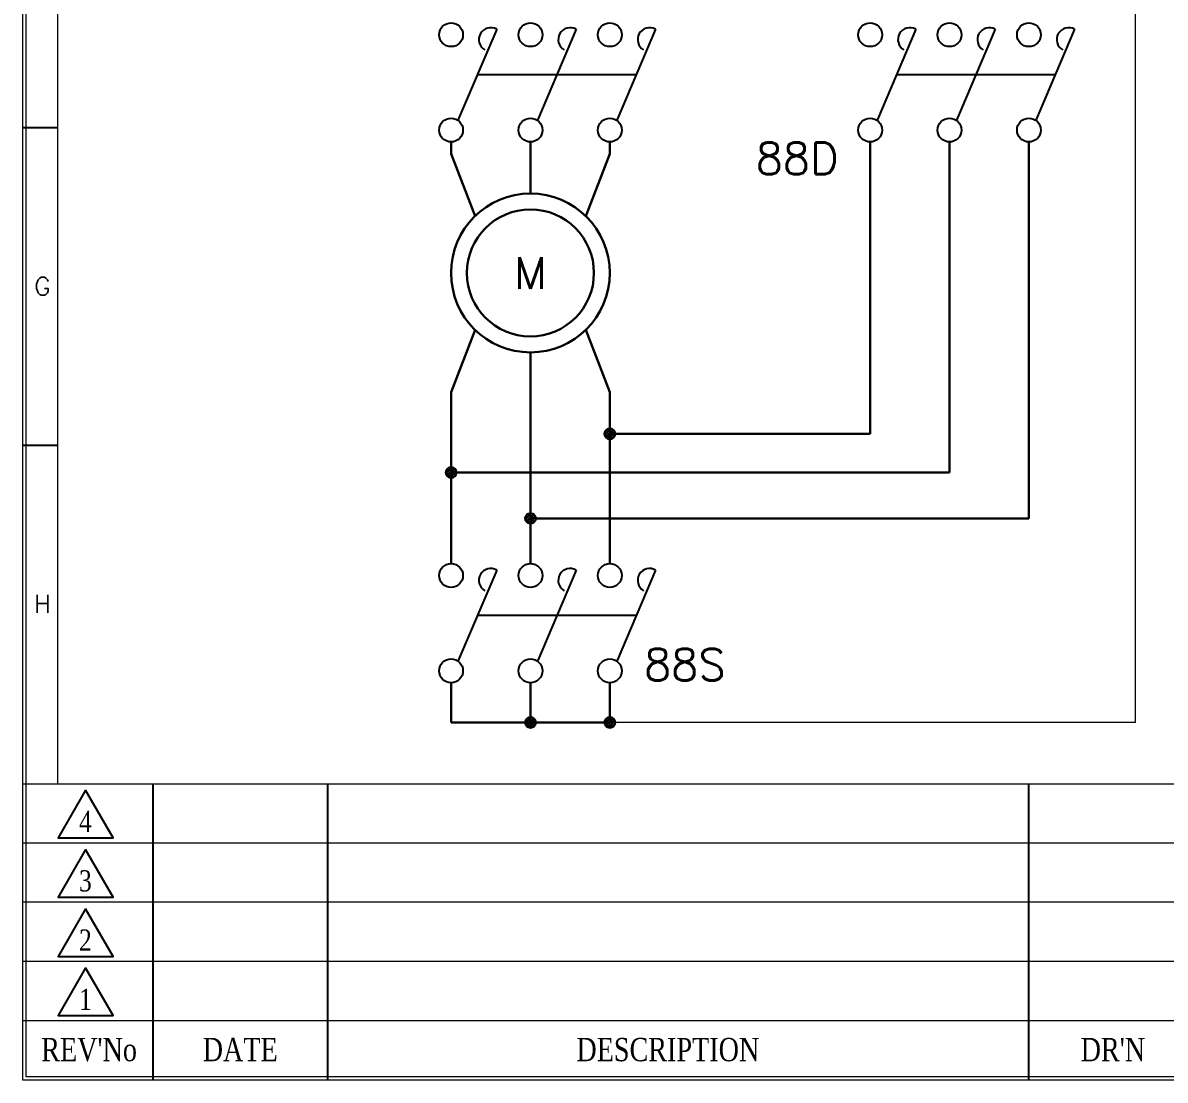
# Model space of a CAD drawing. Header units: millimetres. Extents: x 107 to 2900, y 85 to 3996.
# Drawn here: x 924.1 to 1157.2, y 2639.8 to 2855.5 of the extents above; entities that cross this region are included whole.
import ezdxf
from ezdxf.enums import TextEntityAlignment as Align
from ezdxf.lldxf.tags import DXFTag

# ---------------------------------------------------------------- set-up
doc = ezdxf.new("R2010")
doc.units = ezdxf.units.MM
for name, color, linetype in [('1', 1, 'CENTER'), ('10', 1, 'Continuous'), ('20', 2, 'Continuous'), ('30', 3, 'Continuous'), ('40', 4, 'Continuous'), ('70', 7, 'Continuous')]:
    doc.layers.add(name, color=color, linetype=linetype)
doc.styles.add('SIMPLEX', font='SIMPLEX')
doc.styles.add('SS', font='batang.ttc', dxfattribs={"width": 0.8})
tags = doc.linetypes.add('CENTER', pattern=[2, 1.25, -0.25, 0.25, -0.25]).pattern_tags.tags
tags[10:11] = [DXFTag(74, 4), DXFTag(75, 0), DXFTag(340, '0'), DXFTag(46, 1.0), DXFTag(50, 0.0), DXFTag(44, 0.0), DXFTag(45, 0.0)]
tags[8:9] = [DXFTag(74, 4), DXFTag(75, 0), DXFTag(340, '0'), DXFTag(46, 1.0), DXFTag(50, 0.0), DXFTag(44, 0.0), DXFTag(45, 0.0)]
tags[6:7] = [DXFTag(74, 4), DXFTag(75, 0), DXFTag(340, '0'), DXFTag(46, 1.0), DXFTag(50, 0.0), DXFTag(44, 0.0), DXFTag(45, 0.0)]
tags[4:5] = [DXFTag(74, 4), DXFTag(75, 0), DXFTag(340, '0'), DXFTag(46, 1.0), DXFTag(50, 0.0), DXFTag(44, 0.0), DXFTag(45, 0.0)]

msp = doc.modelspace()

# ---------------------------------------------------------------- hatches: boundary and pattern name
at = {"layer": '70', "lineweight": 30}
h = msp.add_hatch(dxfattribs=at)
h.set_pattern_fill('ANSI33', color=0, scale=2.15937, style=0)
h.set_pattern_definition([(45, (2783.932, 2183.2622), (-0.38172635, 0.38172635), []), (45, (2784.3137, 2183.2622), (-0.38172635, 0.38172635), [0.26992129, -0.13496065])])
h.paths.add_polyline_path([(1043.894, 2772.692, 0.4142136), (1042.815, 2771.612, 0.4142136), (1043.894, 2770.532)])
h.paths.add_polyline_path([(1043.894, 2772.692), (1043.894, 2771.612), (1044.974, 2771.612, 0.4142136)])
h.paths.add_polyline_path([(1044.974, 2771.612), (1043.894, 2771.612), (1043.894, 2770.532, 0.4142136)])
h = msp.add_hatch(dxfattribs=at)
h.set_pattern_fill('ANSI33', color=0, scale=2.15937, style=0)
h.set_pattern_definition([(45, (2751.54143, 2175.3811), (-0.38172635, 0.38172635), []), (45, (2751.92316, 2175.3811), (-0.38172635, 0.38172635), [0.26992129, -0.13496065])])
h.paths.add_polyline_path([(1011.504, 2764.81, 0.4142136), (1010.424, 2763.731, 0.4142136), (1011.504, 2762.651)])
h.paths.add_polyline_path([(1011.504, 2764.81), (1011.504, 2763.731), (1012.584, 2763.731, 0.4142136)])
h.paths.add_polyline_path([(1012.584, 2763.731), (1011.504, 2763.731), (1011.504, 2762.651, 0.4142136)])
at = {"layer": '70'}
h = msp.add_hatch(dxfattribs=at)
h.set_pattern_fill('ANSI33', color=0, scale=2.15937, style=0)
h.set_pattern_definition([(45, (2767.7367, 2166.0117), (-0.38172635, 0.38172635), []), (45, (2768.11843, 2166.0117), (-0.38172635, 0.38172635), [0.26992129, -0.13496065])])
h.paths.add_polyline_path([(1027.699, 2755.441, 0.4142136), (1026.619, 2754.361, 0.4142136), (1027.699, 2753.282)])
h.paths.add_polyline_path([(1027.699, 2755.441), (1027.699, 2754.361), (1028.779, 2754.361, 0.4142136)])
h.paths.add_polyline_path([(1028.779, 2754.361), (1027.699, 2754.361), (1027.699, 2753.282, 0.4142136)])
at = {"layer": '70', "lineweight": 30}
h = msp.add_hatch(dxfattribs=at)
h.set_pattern_fill('ANSI33', color=0, scale=2.15937, style=0)
h.set_pattern_definition([(45, (2767.7367, 2124.38826), (-0.38172635, 0.38172635), []), (45, (2768.11843, 2124.38826), (-0.38172635, 0.38172635), [0.26992129, -0.13496065])])
h.paths.add_polyline_path([(1027.699, 2713.818, 0.4142136), (1026.619, 2712.738, 0.4142136), (1027.699, 2711.658)])
h.paths.add_polyline_path([(1027.699, 2713.818), (1027.699, 2712.738), (1028.779, 2712.738, 0.4142136)])
h.paths.add_polyline_path([(1028.779, 2712.738), (1027.699, 2712.738), (1027.699, 2711.658, 0.4142136)])
h = msp.add_hatch(dxfattribs=at)
h.set_pattern_fill('ANSI33', color=0, scale=2.15937, style=0)
h.set_pattern_definition([(45, (2783.932, 2124.38826), (-0.38172635, 0.38172635), []), (45, (2784.3137, 2124.38826), (-0.38172635, 0.38172635), [0.26992129, -0.13496065])])
h.paths.add_polyline_path([(1043.894, 2713.818, 0.4142136), (1042.815, 2712.738, 0.4142136), (1043.894, 2711.658)])
h.paths.add_polyline_path([(1043.894, 2713.818), (1043.894, 2712.738), (1044.974, 2712.738, 0.4142136)])
h.paths.add_polyline_path([(1044.974, 2712.738), (1043.894, 2712.738), (1043.894, 2711.658, 0.4142136)])

# ---------------------------------------------------------------- linework, layer by layer
at = {"color": 0, "linetype": 'Continuous'}
for p, q in [((1016.899, 2844.933), (1049.154, 2844.933)), ((1102.389, 2844.933), (1134.644, 2844.933)), ((1016.899, 2734.604), (1049.154, 2734.604))]:
    msp.add_line(p, q, dxfattribs=at)
at = {"color": 0, "lineweight": 30}
for p, q in [((1011.504, 2831.164), (1011.504, 2828.725)), ((1027.699, 2831.164), (1027.699, 2820.628)), ((1043.894, 2831.164), (1043.894, 2828.725)), ((1011.504, 2828.725), (1016.403, 2816.038)), ((1043.894, 2828.725), (1038.995, 2816.038)), ((1011.504, 2780.139), (1016.403, 2792.827)), ((1043.894, 2780.139), (1038.995, 2792.827)), ((1027.699, 2745.128), (1027.699, 2788.237)), ((1011.504, 2745.128), (1011.504, 2780.139)), ((1043.894, 2745.128), (1043.894, 2780.139)), ((1043.894, 2771.612), (1096.994, 2771.612)), ((1113.189, 2763.731), (1011.504, 2763.731)), ((1027.699, 2754.361), (1129.385, 2754.361)), ((1011.504, 2720.836), (1011.504, 2712.738)), ((1027.699, 2712.738), (1027.699, 2720.836)), ((1043.894, 2720.836), (1043.894, 2712.738)), ((1043.894, 2712.738), (1011.504, 2712.738))]:
    msp.add_line(p, q, dxfattribs=at)
at = {"color": 1, "lineweight": 15}
msp.add_line((1151.127, 2712.738), (1043.894, 2712.738), dxfattribs=at)
at = {"color": 0, "lineweight": 30}
for radius in [16.195, 12.956]:
    msp.add_circle((1027.699, 2804.432), radius, dxfattribs=at)
at = {"layer": '1', "color": 0}
for p, q in [((1020.816, 2854.147), (1012.981, 2835.718)), ((1037.011, 2854.147), (1029.177, 2835.718)), ((1053.207, 2854.147), (1045.372, 2835.718)), ((1106.306, 2854.147), (1098.472, 2835.718)), ((1122.502, 2854.147), (1114.667, 2835.718)), ((1138.697, 2854.147), (1130.862, 2835.718)), ((1020.816, 2743.819), (1012.981, 2725.39)), ((1037.011, 2743.819), (1029.177, 2725.39)), ((1053.207, 2743.819), (1045.372, 2725.39))]:
    msp.add_line(p, q, dxfattribs=at)
for centre in [(1011.504, 2853.028), (1027.699, 2853.028), (1043.894, 2853.028), (1096.994, 2853.028), (1113.189, 2853.028), (1129.385, 2853.028), (1011.504, 2833.593), (1027.699, 2833.593), (1043.894, 2833.593), (1096.994, 2833.593), (1113.189, 2833.593), (1129.385, 2833.593), (1011.504, 2742.699), (1027.699, 2742.699), (1043.894, 2742.699), (1011.504, 2723.265), (1027.699, 2723.265), (1043.894, 2723.265)]:
    msp.add_circle(centre, 2.429, dxfattribs=at)
for centre in [(1019.601, 2852.043), (1035.797, 2852.043), (1051.992, 2852.043), (1105.092, 2852.043), (1121.287, 2852.043), (1137.482, 2852.043), (1019.601, 2741.715), (1035.797, 2741.715), (1051.992, 2741.715)]:
    msp.add_arc(centre, 2.429, 60, 240, dxfattribs=at)
at = {"layer": '10', "color": 0}
for points in [[(936.937, 2698.92), (931.326, 2689.203), (942.547, 2689.203)], [(936.937, 2686.828), (931.326, 2677.111), (942.547, 2677.111)], [(936.937, 2674.736), (931.326, 2665.018), (942.547, 2665.018)], [(936.937, 2662.643), (931.326, 2652.926), (942.547, 2652.926)]]:
    msp.add_lwpolyline(points, close=True, dxfattribs=at)
at = {"layer": '20', "color": 0, "lineweight": 13}
msp.add_lwpolyline([(931.272, 2700.224), (931.272, 3215.666), (1737.581, 3215.666), (1737.581, 2700.224)], dxfattribs=at)
at = {"layer": '30', "color": 0}
for p, q in [((924.146, 2834.105), (931.272, 2834.105)), ((924.146, 2769.324), (931.272, 2769.324))]:
    msp.add_line(p, q, dxfattribs=at)
at = {"layer": '40', "color": 0}
for p, q in [((950.632, 2700.224), (950.632, 2639.762)), ((986.262, 2700.224), (986.262, 2639.762)), ((1129.286, 2700.224), (1129.286, 2639.762))]:
    msp.add_line(p, q, dxfattribs=at)
at = {"layer": '40', "color": 0, "lineweight": 13}
for p, q in [((1226.458, 2688.132), (924.146, 2688.132)), ((1226.458, 2676.039), (924.146, 2676.039)), ((1226.458, 2663.947), (924.146, 2663.947)), ((1226.458, 2651.854), (924.146, 2651.854))]:
    msp.add_line(p, q, dxfattribs=at)
at = {"layer": '70', "color": 1, "lineweight": 15}
msp.add_line((1151.127, 2712.738), (1151.123, 3073.086), dxfattribs=at)
at = {"layer": '70', "color": 0, "lineweight": 30}
for p, q in [((1096.994, 2831.164), (1096.994, 2771.612)), ((1113.189, 2763.731), (1113.189, 2831.164)), ((1129.385, 2754.361), (1129.385, 2831.164))]:
    msp.add_line(p, q, dxfattribs=at)
at = {"layer": '70', "color": 0, "lineweight": 13}
msp.add_line((924.146, 2700.224), (1744.707, 2700.224), dxfattribs=at)
for points in [[(1744.707, 2639.762), (924.146, 2639.762), (924.146, 3222.792), (1744.707, 3222.792)], [(1744.059, 2640.41), (924.794, 2640.41), (924.794, 3222.144), (1744.059, 3222.144)]]:
    msp.add_lwpolyline(points, close=True, dxfattribs=at)
at = {"layer": '70', "color": 0, "lineweight": 30}
for centre in [(1043.894, 2771.612), (1011.504, 2763.731), (1027.699, 2712.738), (1043.894, 2712.738)]:
    msp.add_circle(centre, 1.08, dxfattribs=at)
at = {"layer": '70', "color": 0}
msp.add_circle((1027.699, 2754.361), 1.08, dxfattribs=at)

# ---------------------------------------------------------------- texts
at = {"color": 0, "linetype": 'Continuous', "style": 'SIMPLEX'}
for s, p in [(' 88D', (1069.181, 2824.569)), (' 88S', (1046.412, 2721.305))]:
    msp.add_text(s, height=6.4781, dxfattribs=at).set_placement(p)
msp.add_text('M', height=6.478, dxfattribs=at).set_placement((1027.699, 2804.432), align=Align.MIDDLE)
at = {"layer": '30', "color": 0, "style": 'SIMPLEX'}
for s, p in [('G', (928.141, 2801.715)), ('H', (928.141, 2736.934))]:
    msp.add_text(s, height=3.671, dxfattribs=at).set_placement(p, align=Align.MIDDLE)
at = {"layer": '40', "color": 0, "style": 'SS', "width": 0.8}
for s, height, p in [('4', 4.319, (936.909, 2690.367)), ('3', 4.319, (936.909, 2678.275)), ('2', 4.319, (936.909, 2666.182)), ('1', 4.319, (936.909, 2654.09)), ("REV'No", 4.7506, (937.662, 2643.629)), ('DATE', 4.7506, (968.493, 2643.629)), ('DESCRIPTION', 4.75061, (1055.723, 2643.629)), ("DR'N", 4.7506, (1146.516, 2643.616))]:
    msp.add_text(s, height=height, dxfattribs=at).set_placement(p, align=Align.CENTER)

doc.saveas('drawing.dxf')
